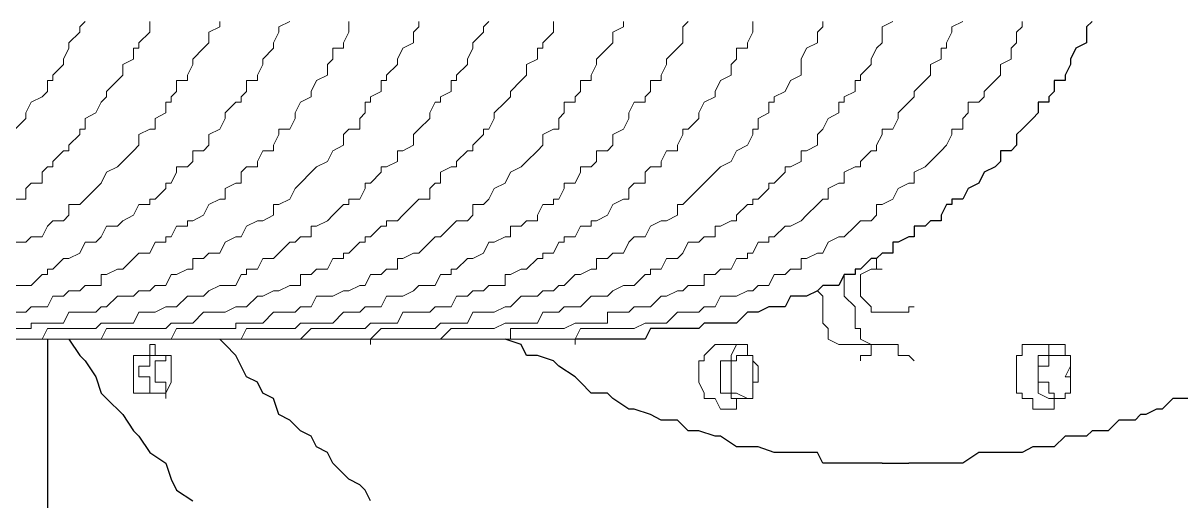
# Model space of a CAD drawing. Header units: millimetres. Extents: x 37084 to 180780, y -153145 to -16322.
# Drawn here: x 70643.2 to 71090.4, y -115447.2 to -115262.8 of the extents above; entities that cross this region are included whole.
import ezdxf

# ---------------------------------------------------------------- set-up
doc = ezdxf.new("R2010")
doc.units = ezdxf.units.MM
doc.header["$MEASUREMENT"] = 0
doc.linetypes.add('CONTINU', pattern=[0])
doc.layers.add('00', color=5, linetype='Continuous', lineweight=9)

# ---------------------------------------------------------------- blocks, each defined once
blk = doc.blocks.new('MBA')
at = {"color": 0, "linetype": 'ByBlock', "lineweight": 13}
for points in [[(1953028.45, 286626.35), (1953026.37, 286624.27), (1953026.37, 286622.19), (1953022.21, 286618.03), (1953022.21, 286615.95), (1953020.13, 286611.79), (1953020.13, 286609.71), (1953015.97, 286605.55), (1953015.97, 286603.47), (1953013.89, 286603.47), (1953013.89, 286599.31), (1953011.81, 286597.22), (1953007.65, 286595.14), (1953005.57, 286590.98), (1953005.57, 286588.9), (1953001.41, 286584.74)], [(1953053.41, 286626.35), (1953053.41, 286624.27), (1953053.41, 286622.19), (1953049.25, 286618.03), (1953049.25, 286615.95), (1953047.17, 286615.95), (1953047.17, 286611.79), (1953043.01, 286609.71), (1953043.01, 286605.55), (1953040.93, 286603.47), (1953036.77, 286599.31), (1953036.77, 286597.22), (1953034.69, 286595.14), (1953032.61, 286590.98), (1953028.45, 286588.9), (1953028.45, 286584.74), (1953026.37, 286584.74), (1953026.37, 286582.66), (1953022.21, 286578.5), (1953022.21, 286576.42), (1953020.13, 286576.42), (1953015.97, 286572.26), (1953015.97, 286570.18), (1953013.89, 286570.18), (1953011.81, 286568.1), (1953011.81, 286563.94), (1953007.65, 286563.94), (1953005.57, 286561.86), (1953005.57, 286557.7), (1953001.41, 286557.7)], [(1953080.45, 286626.35), (1953080.45, 286624.27), (1953076.29, 286622.19), (1953076.29, 286618.03), (1953074.21, 286615.95), (1953070.05, 286611.79), (1953070.05, 286609.71), (1953067.97, 286605.55), (1953067.97, 286603.47), (1953063.81, 286603.47), (1953063.81, 286599.31), (1953061.73, 286597.22), (1953061.73, 286595.14), (1953059.65, 286595.14), (1953059.65, 286590.98), (1953055.49, 286588.9), (1953055.49, 286584.74), (1953053.41, 286584.74), (1953049.25, 286582.66), (1953049.25, 286578.5), (1953047.17, 286576.42), (1953043.01, 286572.26), (1953040.93, 286570.18), (1953036.77, 286568.1), (1953034.69, 286563.94), (1953032.61, 286561.86), (1953028.45, 286557.7), (1953026.37, 286555.62), (1953022.21, 286555.62), (1953022.21, 286551.46), (1953020.13, 286549.38), (1953015.97, 286549.38), (1953013.89, 286547.3), (1953011.81, 286543.14), (1953007.65, 286543.14), (1953005.57, 286541.06), (1953001.41, 286541.06)], [(1953107.5, 286626.35), (1953103.34, 286624.27), (1953103.34, 286622.19), (1953101.25, 286618.03), (1953101.25, 286615.95), (1953097.09, 286611.79), (1953097.09, 286609.71), (1953095.01, 286605.55), (1953095.01, 286603.47), (1953090.85, 286603.47), (1953090.85, 286599.31), (1953088.77, 286597.22), (1953088.77, 286595.14), (1953086.69, 286595.14), (1953082.53, 286590.98), (1953082.53, 286588.9), (1953080.45, 286584.74), (1953076.29, 286582.66), (1953076.29, 286578.5), (1953074.21, 286576.42), (1953070.05, 286576.42), (1953070.05, 286572.26), (1953067.97, 286570.18), (1953063.81, 286570.18), (1953063.81, 286568.1), (1953061.73, 286563.94), (1953059.65, 286563.94), (1953059.65, 286561.86), (1953055.49, 286557.7), (1953053.41, 286557.7), (1953053.41, 286555.62), (1953049.25, 286555.62), (1953047.17, 286551.46), (1953043.01, 286549.38), (1953040.93, 286547.3), (1953036.77, 286547.3), (1953034.69, 286543.14), (1953032.61, 286541.06), (1953028.45, 286541.06), (1953026.37, 286536.9), (1953022.21, 286534.82), (1953020.13, 286534.82), (1953015.97, 286530.66), (1953013.89, 286530.66), (1953013.89, 286528.58), (1953011.81, 286528.58), (1953007.65, 286524.42), (1953005.57, 286524.42), (1953001.41, 286524.42)], [(1953130.38, 286626.35), (1953130.38, 286624.27), (1953130.38, 286622.19), (1953128.3, 286618.03), (1953128.3, 286615.95), (1953124.14, 286615.95), (1953124.14, 286611.79), (1953122.06, 286609.71), (1953122.06, 286605.55), (1953117.9, 286603.47), (1953115.82, 286599.31), (1953115.82, 286597.22), (1953111.66, 286595.14), (1953109.58, 286590.98), (1953109.58, 286588.9), (1953107.5, 286584.74), (1953103.34, 286584.74), (1953103.34, 286582.66), (1953101.25, 286578.5), (1953101.25, 286576.42), (1953097.09, 286576.42), (1953095.01, 286572.26), (1953095.01, 286570.18), (1953090.85, 286570.18), (1953088.77, 286568.1), (1953088.77, 286563.94), (1953086.69, 286563.94), (1953082.53, 286561.86), (1953082.53, 286557.7), (1953080.45, 286557.7), (1953076.29, 286555.62), (1953074.21, 286551.46), (1953070.05, 286549.38), (1953067.97, 286549.38), (1953067.97, 286547.3), (1953063.81, 286547.3), (1953061.73, 286543.14), (1953059.65, 286543.14), (1953059.65, 286541.06), (1953055.49, 286541.06), (1953053.41, 286536.9), (1953049.25, 286536.9), (1953047.17, 286534.82), (1953043.01, 286530.66), (1953040.93, 286530.66), (1953036.77, 286528.58), (1953034.69, 286528.58), (1953034.69, 286524.42), (1953032.61, 286524.42), (1953028.45, 286524.42), (1953026.37, 286522.34), (1953022.21, 286522.34), (1953020.13, 286520.26), (1953015.97, 286520.26), (1953013.89, 286516.1), (1953011.81, 286516.1), (1953007.65, 286516.1), (1953005.57, 286514.02), (1953001.41, 286514.02)], [(1953157.42, 286626.35), (1953157.42, 286624.27), (1953155.34, 286622.19), (1953155.34, 286618.03), (1953151.18, 286615.95), (1953149.1, 286611.79), (1953149.1, 286609.71), (1953144.94, 286605.55), (1953144.94, 286603.47), (1953142.86, 286603.47), (1953142.86, 286599.31), (1953138.7, 286597.22), (1953138.7, 286595.14), (1953136.62, 286595.14), (1953136.62, 286590.98), (1953134.54, 286588.9), (1953134.54, 286584.74), (1953130.38, 286584.74), (1953128.3, 286582.66), (1953128.3, 286578.5), (1953124.14, 286576.42), (1953122.06, 286572.26), (1953117.9, 286570.18), (1953115.82, 286568.1), (1953111.66, 286563.94), (1953109.58, 286561.86), (1953107.5, 286557.7), (1953103.34, 286555.62), (1953101.25, 286555.62), (1953101.25, 286551.46), (1953097.09, 286549.38), (1953095.01, 286549.38), (1953090.85, 286547.3), (1953088.77, 286543.14), (1953086.69, 286543.14), (1953082.53, 286541.06), (1953080.45, 286536.9), (1953076.29, 286536.9), (1953074.21, 286534.82), (1953070.05, 286534.82), (1953070.05, 286530.66), (1953067.97, 286530.66), (1953063.81, 286528.58), (1953061.73, 286528.58), (1953059.65, 286524.42), (1953055.49, 286524.42), (1953053.41, 286522.34), (1953049.25, 286522.34), (1953047.17, 286520.26), (1953043.01, 286520.26), (1953040.93, 286520.26), (1953036.77, 286516.1), (1953034.69, 286516.1), (1953032.61, 286514.02), (1953028.45, 286514.02), (1953026.37, 286514.02), (1953022.21, 286514.02), (1953020.13, 286509.86), (1953015.97, 286509.86), (1953013.89, 286509.86), (1953011.81, 286509.86), (1953007.65, 286509.86), (1953007.65, 286507.78), (1953005.57, 286507.78), (1953001.41, 286507.78)], [(1953184.46, 286626.35), (1953182.38, 286624.27), (1953182.38, 286622.19), (1953178.22, 286618.03), (1953178.22, 286615.95), (1953176.14, 286611.79), (1953176.14, 286609.71), (1953171.98, 286605.55), (1953171.98, 286603.47), (1953169.9, 286603.47), (1953169.9, 286599.31), (1953165.74, 286597.22), (1953165.74, 286595.14), (1953163.66, 286595.14), (1953161.58, 286590.98), (1953161.58, 286588.9), (1953157.42, 286584.74), (1953155.34, 286582.66), (1953155.34, 286578.5), (1953151.18, 286576.42), (1953149.1, 286576.42), (1953149.1, 286572.26), (1953144.94, 286570.18), (1953142.86, 286570.18), (1953142.86, 286568.1), (1953138.7, 286563.94), (1953136.62, 286563.94), (1953136.62, 286561.86), (1953134.54, 286557.7), (1953130.38, 286557.7), (1953130.38, 286555.62), (1953128.3, 286555.62), (1953124.14, 286551.46), (1953122.06, 286549.38), (1953117.9, 286547.3), (1953115.82, 286547.3), (1953115.82, 286543.14), (1953111.66, 286543.14), (1953109.58, 286541.06), (1953107.5, 286541.06), (1953103.34, 286536.9), (1953101.25, 286534.82), (1953097.09, 286534.82), (1953095.01, 286530.66), (1953090.85, 286530.66), (1953090.85, 286528.58), (1953088.77, 286528.58), (1953086.69, 286524.42), (1953082.53, 286524.42), (1953080.45, 286524.42), (1953076.29, 286522.34), (1953074.21, 286520.26), (1953070.05, 286520.26), (1953067.97, 286520.26), (1953063.81, 286516.1), (1953061.73, 286516.1), (1953059.65, 286516.1), (1953055.49, 286514.02), (1953053.41, 286514.02), (1953049.25, 286514.02), (1953047.17, 286509.86), (1953043.01, 286509.86), (1953040.93, 286509.86), (1953036.77, 286509.86), (1953034.69, 286509.86), (1953032.61, 286507.78), (1953028.45, 286507.78), (1953026.37, 286507.78), (1953022.21, 286507.78), (1953020.13, 286507.78), (1953015.97, 286507.78), (1953013.89, 286507.78), (1953011.81, 286503.62), (1953007.65, 286503.62), (1953005.57, 286503.62), (1953001.41, 286503.62)], [(1953209.42, 286626.35), (1953209.42, 286624.27), (1953209.42, 286622.19), (1953205.26, 286618.03), (1953205.26, 286615.95), (1953203.18, 286615.95), (1953203.18, 286611.79), (1953199.02, 286609.71), (1953199.02, 286605.55), (1953196.94, 286603.47), (1953192.78, 286599.31), (1953192.78, 286597.22), (1953190.7, 286595.14), (1953186.54, 286590.98), (1953186.54, 286588.9), (1953184.46, 286584.74), (1953182.38, 286584.74), (1953182.38, 286582.66), (1953178.22, 286578.5), (1953178.22, 286576.42), (1953176.14, 286576.42), (1953171.98, 286572.26), (1953171.98, 286570.18), (1953169.9, 286570.18), (1953165.74, 286568.1), (1953165.74, 286563.94), (1953163.66, 286563.94), (1953161.58, 286561.86), (1953161.58, 286557.7), (1953157.42, 286557.7), (1953155.34, 286555.62), (1953151.18, 286551.46), (1953149.1, 286549.38), (1953144.94, 286549.38), (1953144.94, 286547.3), (1953142.86, 286547.3), (1953138.7, 286543.14), (1953136.62, 286543.14), (1953136.62, 286541.06), (1953134.54, 286541.06), (1953130.38, 286536.9), (1953128.3, 286536.9), (1953128.3, 286534.82), (1953124.14, 286534.82), (1953122.06, 286530.66), (1953117.9, 286530.66), (1953115.82, 286528.58), (1953111.66, 286528.58), (1953111.66, 286524.42), (1953109.58, 286524.42), (1953107.5, 286524.42), (1953103.34, 286522.34), (1953101.25, 286522.34), (1953097.09, 286520.26), (1953095.01, 286520.26), (1953090.85, 286516.1), (1953088.77, 286516.1), (1953086.69, 286516.1), (1953082.53, 286514.02), (1953080.45, 286514.02), (1953076.29, 286514.02), (1953074.21, 286514.02), (1953070.05, 286509.86), (1953067.97, 286509.86), (1953063.81, 286509.86), (1953061.73, 286509.86), (1953059.65, 286507.78), (1953055.49, 286507.78), (1953053.41, 286507.78), (1953049.25, 286507.78), (1953047.17, 286507.78), (1953043.01, 286507.78), (1953040.93, 286507.78), (1953036.77, 286507.78), (1953034.69, 286503.62), (1953032.61, 286503.62), (1953028.45, 286503.62), (1953026.37, 286503.62), (1953022.21, 286503.62), (1953020.13, 286503.62), (1953015.97, 286503.62), (1953013.89, 286503.62), (1953011.81, 286503.62)], [(1953236.47, 286626.35), (1953236.47, 286624.27), (1953232.3, 286622.19), (1953232.3, 286618.03), (1953230.22, 286615.95), (1953226.06, 286611.79), (1953226.06, 286609.71), (1953223.98, 286605.55), (1953223.98, 286603.47), (1953219.82, 286603.47), (1953219.82, 286599.31), (1953217.74, 286597.22), (1953217.74, 286595.14), (1953213.58, 286595.14), (1953213.58, 286590.98), (1953211.5, 286588.9), (1953211.5, 286584.74), (1953209.42, 286584.74), (1953205.26, 286582.66), (1953205.26, 286578.5), (1953203.18, 286576.42), (1953199.02, 286572.26), (1953196.94, 286570.18), (1953192.78, 286568.1), (1953190.7, 286563.94), (1953186.54, 286561.86), (1953184.46, 286557.7), (1953182.38, 286555.62), (1953178.22, 286555.62), (1953178.22, 286551.46), (1953176.14, 286549.38), (1953171.98, 286549.38), (1953169.9, 286547.3), (1953165.74, 286543.14), (1953163.66, 286543.14), (1953161.58, 286541.06), (1953157.42, 286536.9), (1953155.34, 286536.9), (1953151.18, 286534.82), (1953149.1, 286534.82), (1953149.1, 286530.66), (1953144.94, 286530.66), (1953142.86, 286528.58), (1953138.7, 286528.58), (1953136.62, 286524.42), (1953134.54, 286524.42), (1953130.38, 286522.34), (1953128.3, 286522.34), (1953124.14, 286520.26), (1953122.06, 286520.26), (1953117.9, 286520.26), (1953115.82, 286516.1), (1953111.66, 286516.1), (1953109.58, 286514.02), (1953107.5, 286514.02), (1953103.34, 286514.02), (1953101.25, 286514.02), (1953097.09, 286509.86), (1953095.01, 286509.86), (1953090.85, 286509.86), (1953088.77, 286509.86), (1953086.69, 286509.86), (1953086.69, 286507.78), (1953082.53, 286507.78), (1953080.45, 286507.78), (1953076.29, 286507.78), (1953074.21, 286507.78), (1953070.05, 286507.78), (1953067.97, 286507.78), (1953063.81, 286507.78), (1953061.73, 286503.62), (1953059.65, 286503.62), (1953055.49, 286503.62), (1953053.41, 286503.62), (1953049.25, 286503.62), (1953047.17, 286503.62), (1953043.01, 286503.62), (1953040.93, 286503.62), (1953036.77, 286503.62)], [(1953261.43, 286626.35), (1953259.35, 286624.27), (1953259.35, 286622.19), (1953259.35, 286618.03), (1953257.27, 286615.95), (1953253.11, 286611.79), (1953253.11, 286609.71), (1953251.03, 286605.55), (1953251.03, 286603.47), (1953246.87, 286603.47), (1953246.87, 286599.31), (1953244.79, 286597.22), (1953244.79, 286595.14), (1953240.63, 286595.14), (1953238.55, 286590.98), (1953238.55, 286588.9), (1953236.47, 286584.74), (1953232.3, 286582.66), (1953232.3, 286578.5), (1953230.22, 286576.42), (1953226.06, 286576.42), (1953226.06, 286572.26), (1953223.98, 286570.18), (1953219.82, 286570.18), (1953219.82, 286568.1), (1953217.74, 286563.94), (1953213.58, 286563.94), (1953213.58, 286561.86), (1953211.5, 286557.7), (1953209.42, 286557.7), (1953209.42, 286555.62), (1953205.26, 286555.62), (1953203.18, 286551.46), (1953203.18, 286549.38), (1953199.02, 286549.38), (1953196.94, 286547.3), (1953192.78, 286547.3), (1953192.78, 286543.14), (1953190.7, 286543.14), (1953186.54, 286541.06), (1953184.46, 286541.06), (1953182.38, 286536.9), (1953178.22, 286534.82), (1953176.14, 286534.82), (1953171.98, 286530.66), (1953169.9, 286530.66), (1953169.9, 286528.58), (1953165.74, 286528.58), (1953163.66, 286524.42), (1953161.58, 286524.42), (1953157.42, 286524.42), (1953155.34, 286522.34), (1953151.18, 286520.26), (1953149.1, 286520.26), (1953144.94, 286520.26), (1953142.86, 286516.1), (1953138.7, 286516.1), (1953136.62, 286516.1), (1953134.54, 286514.02), (1953130.38, 286514.02), (1953128.3, 286514.02), (1953124.14, 286509.86), (1953122.06, 286509.86), (1953117.9, 286509.86), (1953115.82, 286509.86), (1953111.66, 286509.86), (1953109.58, 286507.78), (1953107.5, 286507.78), (1953103.34, 286507.78), (1953101.25, 286507.78), (1953097.09, 286507.78), (1953095.01, 286507.78), (1953090.85, 286507.78), (1953088.77, 286503.62), (1953086.69, 286503.62), (1953082.53, 286503.62), (1953080.45, 286503.62), (1953076.29, 286503.62), (1953074.21, 286503.62), (1953070.05, 286503.62), (1953067.97, 286503.62), (1953063.81, 286503.62), (1953061.73, 286503.62)], [(1953286.39, 286626.35), (1953286.39, 286624.27), (1953286.39, 286622.19), (1953284.31, 286618.03), (1953284.31, 286615.95), (1953280.15, 286615.95), (1953280.15, 286611.79), (1953278.07, 286609.71), (1953278.07, 286605.55), (1953273.91, 286603.47), (1953271.83, 286599.31), (1953271.83, 286597.22), (1953267.67, 286595.14), (1953265.59, 286590.98), (1953265.59, 286588.9), (1953261.43, 286584.74), (1953259.35, 286584.74), (1953259.35, 286582.66), (1953257.27, 286578.5), (1953257.27, 286576.42), (1953253.11, 286576.42), (1953251.03, 286572.26), (1953251.03, 286570.18), (1953246.87, 286570.18), (1953244.79, 286568.1), (1953244.79, 286563.94), (1953240.63, 286563.94), (1953238.55, 286561.86), (1953238.55, 286557.7), (1953236.47, 286557.7), (1953232.3, 286555.62), (1953230.22, 286551.46), (1953226.06, 286549.38), (1953223.98, 286549.38), (1953223.98, 286547.3), (1953219.82, 286547.3), (1953217.74, 286543.14), (1953213.58, 286543.14), (1953213.58, 286541.06), (1953211.5, 286541.06), (1953209.42, 286536.9), (1953205.26, 286536.9), (1953205.26, 286534.82), (1953203.18, 286534.82), (1953199.02, 286530.66), (1953196.94, 286530.66), (1953192.78, 286528.58), (1953190.7, 286528.58), (1953190.7, 286524.42), (1953186.54, 286524.42), (1953184.46, 286524.42), (1953182.38, 286522.34), (1953178.22, 286522.34), (1953176.14, 286520.26), (1953171.98, 286520.26), (1953169.9, 286516.1), (1953165.74, 286516.1), (1953163.66, 286516.1), (1953161.58, 286514.02), (1953157.42, 286514.02), (1953155.34, 286514.02), (1953151.18, 286514.02), (1953149.1, 286509.86), (1953144.94, 286509.86), (1953142.86, 286509.86), (1953138.7, 286509.86), (1953136.62, 286507.78), (1953134.54, 286507.78), (1953130.38, 286507.78), (1953128.3, 286507.78), (1953124.14, 286507.78), (1953122.06, 286507.78), (1953117.9, 286507.78), (1953115.82, 286507.78), (1953111.66, 286503.62), (1953109.58, 286503.62), (1953107.5, 286503.62), (1953103.34, 286503.62), (1953101.25, 286503.62), (1953097.09, 286503.62), (1953095.01, 286503.62), (1953090.85, 286503.62), (1953088.77, 286503.62)], [(1953313.43, 286626.35), (1953313.43, 286624.27), (1953311.35, 286622.19), (1953311.35, 286618.03), (1953307.19, 286615.95), (1953305.11, 286611.79), (1953305.11, 286609.71), (1953305.11, 286605.55), (1953300.95, 286603.47), (1953298.87, 286599.31), (1953294.71, 286597.22), (1953294.71, 286595.14), (1953292.63, 286595.14), (1953292.63, 286590.98), (1953288.47, 286588.9), (1953288.47, 286584.74), (1953286.39, 286584.74), (1953286.39, 286582.66), (1953284.31, 286578.5), (1953280.15, 286576.42), (1953278.07, 286572.26), (1953273.91, 286570.18), (1953271.83, 286568.1), (1953267.67, 286563.94), (1953265.59, 286561.86), (1953261.43, 286557.7), (1953259.35, 286555.62), (1953257.27, 286555.62), (1953257.27, 286551.46), (1953253.11, 286549.38), (1953251.03, 286549.38), (1953246.87, 286547.3), (1953244.79, 286543.14), (1953240.63, 286543.14), (1953238.55, 286541.06), (1953236.47, 286536.9), (1953232.3, 286536.9), (1953230.22, 286534.82), (1953226.06, 286534.82), (1953226.06, 286530.66), (1953223.98, 286530.66), (1953219.82, 286528.58), (1953217.74, 286528.58), (1953213.58, 286524.42), (1953211.5, 286524.42), (1953209.42, 286522.34), (1953205.26, 286522.34), (1953203.18, 286520.26), (1953199.02, 286520.26), (1953196.94, 286520.26), (1953192.78, 286516.1), (1953190.7, 286516.1), (1953186.54, 286514.02), (1953184.46, 286514.02), (1953182.38, 286514.02), (1953178.22, 286514.02), (1953176.14, 286509.86), (1953171.98, 286509.86), (1953169.9, 286509.86), (1953165.74, 286509.86), (1953163.66, 286507.78), (1953161.58, 286507.78), (1953157.42, 286507.78), (1953155.34, 286507.78), (1953151.18, 286507.78), (1953149.1, 286507.78), (1953144.94, 286507.78), (1953142.86, 286507.78), (1953138.7, 286503.62), (1953136.62, 286503.62), (1953134.54, 286503.62), (1953130.38, 286503.62), (1953128.3, 286503.62), (1953124.14, 286503.62), (1953122.06, 286503.62), (1953117.9, 286503.62), (1953115.82, 286503.62)], [(1953340.47, 286626.35), (1953336.31, 286624.27), (1953336.31, 286622.19), (1953336.31, 286618.03), (1953334.23, 286615.95), (1953332.15, 286611.79), (1953332.15, 286609.71), (1953327.99, 286605.55), (1953327.99, 286603.47), (1953325.91, 286603.47), (1953325.91, 286599.31), (1953321.75, 286597.22), (1953321.75, 286595.14), (1953319.67, 286595.14), (1953319.67, 286590.98), (1953315.51, 286588.9), (1953313.43, 286584.74), (1953311.35, 286582.66), (1953311.35, 286578.5), (1953307.19, 286576.42), (1953305.11, 286576.42), (1953305.11, 286572.26), (1953300.95, 286570.18), (1953298.87, 286570.18), (1953298.87, 286568.1), (1953294.71, 286563.94), (1953292.63, 286563.94), (1953292.63, 286561.86), (1953288.47, 286557.7), (1953286.39, 286557.7), (1953286.39, 286555.62), (1953284.31, 286555.62), (1953280.15, 286551.46), (1953280.15, 286549.38), (1953278.07, 286549.38), (1953273.91, 286547.3), (1953271.83, 286547.3), (1953271.83, 286543.14), (1953267.67, 286543.14), (1953265.59, 286541.06), (1953261.43, 286541.06), (1953259.35, 286536.9), (1953257.27, 286534.82), (1953253.11, 286534.82), (1953251.03, 286530.66), (1953246.87, 286530.66), (1953246.87, 286528.58), (1953244.79, 286528.58), (1953240.63, 286524.42), (1953238.55, 286524.42), (1953236.47, 286524.42), (1953232.3, 286522.34), (1953230.22, 286520.26), (1953226.06, 286520.26), (1953223.98, 286520.26), (1953219.82, 286516.1), (1953217.74, 286516.1), (1953213.58, 286516.1), (1953211.5, 286514.02), (1953209.42, 286514.02), (1953205.26, 286514.02), (1953203.18, 286509.86), (1953199.02, 286509.86), (1953196.94, 286509.86), (1953192.78, 286509.86), (1953190.7, 286509.86), (1953186.54, 286507.78), (1953184.46, 286507.78), (1953182.38, 286507.78), (1953178.22, 286507.78), (1953176.14, 286507.78), (1953171.98, 286507.78), (1953169.9, 286507.78), (1953165.74, 286503.62), (1953163.66, 286503.62), (1953161.58, 286503.62), (1953157.42, 286503.62), (1953155.34, 286503.62), (1953151.18, 286503.62), (1953149.1, 286503.62), (1953144.94, 286503.62), (1953142.86, 286503.62), (1953138.7, 286503.62)], [(1953367.52, 286626.35), (1953363.35, 286624.27), (1953363.35, 286622.19), (1953361.27, 286618.03), (1953361.27, 286615.95), (1953359.19, 286615.95), (1953359.19, 286611.79), (1953355.03, 286609.71), (1953355.03, 286605.55), (1953352.95, 286603.47), (1953348.79, 286599.31), (1953348.79, 286597.22), (1953346.71, 286595.14), (1953342.55, 286590.98), (1953342.55, 286588.9), (1953340.47, 286584.74), (1953336.31, 286584.74), (1953336.31, 286582.66), (1953334.23, 286578.5), (1953334.23, 286576.42), (1953332.15, 286576.42), (1953327.99, 286572.26), (1953327.99, 286570.18), (1953325.91, 286570.18), (1953321.75, 286568.1), (1953321.75, 286563.94), (1953319.67, 286563.94), (1953315.51, 286561.86), (1953315.51, 286557.7), (1953313.43, 286557.7), (1953311.35, 286555.62), (1953307.19, 286551.46), (1953305.11, 286549.38), (1953300.95, 286547.3), (1953298.87, 286547.3), (1953294.71, 286543.14), (1953292.63, 286543.14), (1953292.63, 286541.06), (1953288.47, 286541.06), (1953286.39, 286536.9), (1953284.31, 286536.9), (1953284.31, 286534.82), (1953280.15, 286534.82), (1953278.07, 286530.66), (1953273.91, 286530.66), (1953271.83, 286528.58), (1953267.67, 286528.58), (1953267.67, 286524.42), (1953265.59, 286524.42), (1953261.43, 286524.42), (1953259.35, 286522.34), (1953257.27, 286522.34), (1953253.11, 286520.26), (1953251.03, 286520.26), (1953246.87, 286516.1), (1953244.79, 286516.1), (1953240.63, 286516.1), (1953238.55, 286514.02), (1953236.47, 286514.02), (1953232.3, 286514.02), (1953230.22, 286514.02), (1953230.22, 286509.86), (1953226.06, 286509.86), (1953223.98, 286509.86), (1953219.82, 286509.86), (1953217.74, 286509.86), (1953213.58, 286507.78), (1953211.5, 286507.78), (1953209.42, 286507.78), (1953205.26, 286507.78), (1953203.18, 286507.78), (1953199.02, 286507.78), (1953196.94, 286507.78), (1953192.78, 286507.78), (1953192.78, 286503.62), (1953190.7, 286503.62), (1953186.54, 286503.62), (1953184.46, 286503.62), (1953182.38, 286503.62), (1953178.22, 286503.62), (1953176.14, 286503.62), (1953171.98, 286503.62), (1953169.9, 286503.62), (1953165.74, 286503.62)], [(1953390.4, 286626.35), (1953390.4, 286624.27), (1953388.32, 286622.19), (1953388.32, 286618.03), (1953386.24, 286615.95), (1953386.24, 286611.79), (1953382.08, 286609.71), (1953382.08, 286605.55), (1953380, 286603.47), (1953375.84, 286599.31), (1953375.84, 286597.22), (1953373.76, 286595.14), (1953369.6, 286595.14), (1953369.6, 286590.98), (1953367.52, 286588.9), (1953367.52, 286584.74), (1953363.35, 286584.74), (1953363.35, 286582.66), (1953361.27, 286578.5), (1953359.19, 286576.42), (1953355.03, 286572.26), (1953352.95, 286570.18), (1953348.79, 286568.1), (1953348.79, 286563.94), (1953346.71, 286563.94), (1953342.55, 286561.86), (1953340.47, 286557.7), (1953336.31, 286555.62), (1953334.23, 286555.62), (1953334.23, 286551.46), (1953332.15, 286549.38), (1953327.99, 286549.38), (1953325.91, 286547.3), (1953321.75, 286543.14), (1953319.67, 286543.14), (1953315.51, 286541.06), (1953313.43, 286536.9), (1953311.35, 286536.9), (1953307.19, 286534.82), (1953305.11, 286534.82), (1953305.11, 286530.66), (1953300.95, 286530.66), (1953298.87, 286528.58), (1953294.71, 286528.58), (1953292.63, 286524.42), (1953288.47, 286524.42), (1953286.39, 286522.34), (1953284.31, 286522.34), (1953280.15, 286520.26), (1953278.07, 286520.26), (1953273.91, 286520.26), (1953271.83, 286516.1), (1953267.67, 286516.1), (1953265.59, 286514.02), (1953261.43, 286514.02), (1953259.35, 286514.02), (1953257.27, 286514.02), (1953253.11, 286509.86), (1953251.03, 286509.86), (1953246.87, 286509.86), (1953244.79, 286509.86), (1953240.63, 286507.78), (1953238.55, 286507.78), (1953236.47, 286507.78), (1953232.3, 286507.78), (1953230.22, 286507.78), (1953226.06, 286507.78), (1953223.98, 286507.78), (1953219.82, 286507.78), (1953217.74, 286503.62), (1953213.58, 286503.62), (1953211.5, 286503.62), (1953209.42, 286503.62), (1953205.26, 286503.62), (1953203.18, 286503.62), (1953199.02, 286503.62), (1953196.94, 286503.62), (1953192.78, 286503.62)], [(1953332.15, 286530.66), (1953334.23, 286530.66), (1953334.23, 286534.82)], [(1953334.23, 286534.82), (1953334.23, 286530.66)], [(1953332.15, 286530.66), (1953327.99, 286528.58)], [(1953334.23, 286530.66), (1953336.31, 286530.66)], [(1953321.75, 286528.58), (1953321.75, 286524.42)], [(1953321.75, 286528.58), (1953321.75, 286524.42), (1953321.75, 286522.34), (1953321.75, 286520.26), (1953325.91, 286516.1), (1953325.91, 286514.02), (1953325.91, 286509.86), (1953325.91, 286507.78), (1953327.99, 286507.78), (1953327.99, 286503.62), (1953332.15, 286501.54), (1953334.23, 286501.54)], [(1953334.23, 286514.02), (1953332.15, 286514.02), (1953332.15, 286516.1), (1953327.99, 286520.26), (1953327.99, 286522.34), (1953327.99, 286524.42), (1953327.99, 286528.58)], [(1953311.35, 286522.34), (1953313.43, 286520.26), (1953313.43, 286516.1), (1953313.43, 286514.02), (1953313.43, 286509.86), (1953315.51, 286507.78), (1953315.51, 286503.62), (1953319.67, 286501.54), (1953321.75, 286501.54)], [(1953342.55, 286514.02), (1953346.71, 286514.02), (1953346.71, 286516.1), (1953348.79, 286516.1)], [(1953342.55, 286514.02), (1953334.23, 286514.02)], [(1953011.81, 286503.62), (1953007.65, 286503.62)], [(1953036.77, 286503.62), (1953034.69, 286503.62)], [(1953061.73, 286503.62), (1953059.65, 286503.62)], [(1953088.77, 286503.62), (1953086.69, 286503.62)], [(1953115.82, 286503.62), (1953111.66, 286503.62)], [(1953138.7, 286503.62), (1953138.7, 286501.54)], [(1953165.74, 286503.62), (1953163.66, 286503.62)], [(1953192.78, 286503.62), (1953190.7, 286503.62)], [(1953217.74, 286503.62), (1953217.74, 286501.54)], [(1953047.17, 286482.82), (1953047.17, 286486.98), (1953047.17, 286489.06), (1953047.17, 286493.22), (1953047.17, 286495.3), (1953047.17, 286497.38), (1953049.25, 286497.38), (1953053.41, 286497.38), (1953053.41, 286501.54)], [(1953053.41, 286501.54), (1953055.49, 286501.54), (1953055.49, 286497.38), (1953059.65, 286497.38)], [(1953265.59, 286489.06), (1953265.59, 286493.22), (1953265.59, 286495.3), (1953267.67, 286495.3), (1953267.67, 286497.38), (1953271.83, 286501.54), (1953273.91, 286501.54), (1953278.07, 286501.54)], [(1953273.91, 286489.06), (1953273.91, 286493.22), (1953273.91, 286495.3), (1953278.07, 286495.3), (1953278.07, 286497.38), (1953280.15, 286501.54)], [(1953278.07, 286501.54), (1953280.15, 286501.54), (1953284.31, 286501.54), (1953284.31, 286497.38), (1953286.39, 286497.38), (1953286.39, 286495.3), (1953288.47, 286493.22), (1953288.47, 286489.06)], [(1953321.75, 286501.54), (1953342.55, 286501.54)], [(1953332.15, 286501.54), (1953332.15, 286497.38), (1953327.99, 286497.38), (1953327.99, 286495.3)], [(1953332.15, 286501.54), (1953332.15, 286497.38)], [(1953342.55, 286501.54), (1953342.55, 286497.38), (1953346.71, 286497.38), (1953348.79, 286495.3)], [(1953388.32, 286482.82), (1953388.32, 286486.98), (1953388.32, 286489.06), (1953388.32, 286493.22), (1953388.32, 286495.3), (1953388.32, 286497.38), (1953390.4, 286497.38), (1953390.4, 286501.54), (1953394.56, 286501.54), (1953396.64, 286501.54), (1953400.8, 286501.54)], [(1953396.64, 286482.82), (1953396.64, 286486.98), (1953396.64, 286489.06), (1953396.64, 286493.22), (1953396.64, 286495.3), (1953396.64, 286497.38), (1953400.8, 286497.38), (1953400.8, 286501.54), (1953402.88, 286501.54)], [(1953400.8, 286501.54), (1953402.88, 286501.54), (1953407.04, 286501.54), (1953407.04, 286497.38), (1953409.12, 286497.38), (1953409.12, 286495.3)], [(1953053.41, 286482.82), (1953053.41, 286486.98), (1953053.41, 286489.06), (1953049.25, 286489.06), (1953049.25, 286493.22), (1953053.41, 286493.22), (1953053.41, 286495.3), (1953053.41, 286497.38), (1953055.49, 286497.38)], [(1953059.65, 286497.38), (1953061.73, 286497.38), (1953061.73, 286495.3), (1953061.73, 286493.22), (1953061.73, 286489.06), (1953061.73, 286486.98), (1953059.65, 286482.82), (1953055.49, 286482.82), (1953053.41, 286482.82)], [(1953059.65, 286482.82), (1953059.65, 286486.98), (1953055.49, 286486.98), (1953055.49, 286489.06), (1953055.49, 286493.22), (1953055.49, 286495.3), (1953059.65, 286495.3), (1953059.65, 286497.38)], [(1953284.31, 286497.38), (1953280.15, 286497.38), (1953280.15, 286495.3), (1953278.07, 286495.3), (1953278.07, 286493.22), (1953278.07, 286489.06), (1953278.07, 286486.98), (1953278.07, 286482.82), (1953280.15, 286482.82), (1953284.31, 286480.74)], [(1953286.39, 286495.3), (1953286.39, 286493.22), (1953286.39, 286489.06), (1953286.39, 286486.98)], [(1953407.04, 286497.38), (1953402.88, 286497.38), (1953400.8, 286497.38), (1953400.8, 286495.3), (1953400.8, 286493.22), (1953396.64, 286493.22), (1953396.64, 286489.06)], [(1953409.12, 286495.3), (1953409.12, 286493.22), (1953409.12, 286489.06), (1953409.12, 286486.98), (1953409.12, 286482.82), (1953407.04, 286482.82), (1953407.04, 286480.74), (1953402.88, 286480.74), (1953402.88, 286476.58), (1953400.8, 286476.58)], [(1953407.04, 286489.06), (1953409.12, 286493.22), (1953409.12, 286495.3)], [(1953278.07, 286476.58), (1953273.91, 286476.58), (1953271.83, 286480.74), (1953267.67, 286480.74), (1953267.67, 286482.82), (1953265.59, 286486.98), (1953265.59, 286489.06)], [(1953280.15, 286480.74), (1953278.07, 286480.74), (1953278.07, 286482.82), (1953273.91, 286482.82), (1953273.91, 286486.98), (1953273.91, 286489.06)], [(1953288.47, 286489.06), (1953288.47, 286486.98), (1953286.39, 286486.98), (1953286.39, 286482.82), (1953286.39, 286480.74), (1953284.31, 286480.74), (1953280.15, 286480.74), (1953280.15, 286476.58), (1953278.07, 286476.58)], [(1953396.64, 286489.06), (1953396.64, 286486.98), (1953400.8, 286486.98), (1953400.8, 286482.82), (1953402.88, 286482.82), (1953402.88, 286480.74), (1953407.04, 286480.74)], [(1953407.04, 286489.06), (1953409.12, 286489.06), (1953409.12, 286486.98)], [(1953053.41, 286482.82), (1953049.25, 286482.82), (1953047.17, 286482.82)], [(1953055.49, 286482.82), (1953053.41, 286482.82)], [(1953059.65, 286482.82), (1953059.65, 286480.74)], [(1953400.8, 286476.58), (1953396.64, 286476.58), (1953394.56, 286476.58), (1953394.56, 286480.74), (1953390.4, 286480.74), (1953390.4, 286482.82), (1953388.32, 286482.82)], [(1953402.88, 286480.74), (1953400.8, 286480.74), (1953396.64, 286482.82)]]:
    blk.add_lwpolyline(points, dxfattribs=at)
at = {"color": 0, "linetype": 'ByBlock', "lineweight": 25}
for points in [[(1953417.44, 286626.35), (1953415.36, 286624.27), (1953415.36, 286622.19), (1953415.36, 286618.03), (1953411.2, 286615.95), (1953409.12, 286611.79), (1953409.12, 286609.71), (1953407.04, 286605.55), (1953407.04, 286603.47), (1953402.88, 286603.47), (1953402.88, 286599.31), (1953400.8, 286597.22), (1953400.8, 286595.14), (1953396.64, 286595.14), (1953396.64, 286590.98), (1953394.56, 286588.9), (1953390.4, 286584.74), (1953388.32, 286582.66), (1953388.32, 286578.5), (1953386.24, 286576.42), (1953382.08, 286576.42), (1953382.08, 286572.26), (1953380, 286570.18), (1953375.84, 286568.1), (1953373.76, 286563.94), (1953369.6, 286561.86), (1953367.52, 286557.7), (1953363.35, 286557.7), (1953363.35, 286555.62), (1953361.27, 286555.62), (1953359.19, 286551.46), (1953359.19, 286549.38), (1953355.03, 286549.38), (1953352.95, 286547.3), (1953348.79, 286547.3), (1953348.79, 286543.14), (1953346.71, 286543.14), (1953342.55, 286541.06), (1953340.47, 286541.06), (1953340.47, 286536.9), (1953336.31, 286536.9), (1953334.23, 286534.82), (1953332.15, 286534.82), (1953327.99, 286530.66), (1953325.91, 286530.66), (1953325.91, 286528.58), (1953321.75, 286528.58), (1953319.67, 286524.42), (1953315.51, 286524.42), (1953313.43, 286524.42), (1953311.35, 286522.34), (1953307.19, 286520.26), (1953305.11, 286520.26), (1953300.95, 286520.26), (1953298.87, 286516.1), (1953294.71, 286516.1), (1953292.63, 286516.1), (1953288.47, 286514.02), (1953286.39, 286514.02), (1953284.31, 286514.02), (1953280.15, 286509.86), (1953278.07, 286509.86), (1953273.91, 286509.86), (1953271.83, 286509.86), (1953267.67, 286509.86), (1953265.59, 286507.78), (1953261.43, 286507.78), (1953259.35, 286507.78), (1953257.27, 286507.78), (1953253.11, 286507.78), (1953251.03, 286507.78), (1953246.87, 286507.78), (1953244.79, 286503.62), (1953240.63, 286503.62), (1953238.55, 286503.62), (1953236.47, 286503.62), (1953232.3, 286503.62), (1953230.22, 286503.62), (1953226.06, 286503.62), (1953223.98, 286503.62), (1953219.82, 286503.62), (1953217.74, 286503.62)], [(1953454.88, 286480.74), (1953450.72, 286480.74), (1953448.64, 286480.74), (1953444.48, 286476.58), (1953442.4, 286476.58), (1953438.24, 286474.5), (1953436.16, 286474.5), (1953434.08, 286472.42), (1953429.92, 286472.42), (1953427.84, 286472.42), (1953423.68, 286468.26), (1953421.6, 286468.26), (1953417.44, 286468.26), (1953415.36, 286466.17), (1953411.2, 286466.17), (1953409.12, 286466.17), (1953407.04, 286466.17), (1953402.88, 286462.01), (1953400.8, 286462.01), (1953396.64, 286462.01), (1953394.56, 286462.01), (1953390.4, 286459.93), (1953388.32, 286459.93), (1953386.24, 286459.93), (1953382.08, 286459.93), (1953380, 286459.93), (1953375.84, 286459.93), (1953373.76, 286459.93), (1953367.52, 286455.77), (1953363.35, 286455.77), (1953361.27, 286455.77), (1953359.19, 286455.77), (1953355.03, 286455.77), (1953352.95, 286455.77), (1953348.79, 286455.77), (1953346.71, 286455.77)], [(1953013.89, 286503.62), (1953013.89, 285515.54)], [(1953022.21, 286503.62), (1953026.37, 286497.38), (1953028.45, 286495.3), (1953032.61, 286489.06), (1953034.69, 286482.82), (1953036.77, 286480.74), (1953043.01, 286474.5), (1953047.17, 286468.26), (1953049.25, 286466.17), (1953053.41, 286459.93), (1953059.65, 286455.77), (1953061.73, 286449.53), (1953063.81, 286445.37), (1953070.05, 286441.21)], [(1953138.7, 286441.21), (1953136.62, 286445.37), (1953134.54, 286447.45), (1953130.38, 286449.53), (1953124.14, 286455.77), (1953122.06, 286459.93), (1953117.9, 286462.01), (1953115.82, 286466.17), (1953111.66, 286468.26), (1953107.5, 286472.42), (1953103.34, 286474.5), (1953101.25, 286480.74), (1953097.09, 286482.82), (1953095.01, 286486.98), (1953090.85, 286489.06), (1953088.77, 286493.22), (1953086.69, 286497.38), (1953082.53, 286501.54), (1953080.45, 286503.62)], [(1953336.31, 286455.77), (1953334.23, 286455.77), (1953327.99, 286455.77), (1953325.91, 286455.77), (1953319.67, 286455.77), (1953313.43, 286455.77), (1953311.35, 286459.93), (1953305.11, 286459.93), (1953298.87, 286459.93), (1953294.71, 286459.93), (1953288.47, 286462.01), (1953286.39, 286462.01), (1953280.15, 286462.01), (1953273.91, 286466.17), (1953271.83, 286466.17), (1953265.59, 286468.26), (1953261.43, 286468.26), (1953257.27, 286472.42), (1953251.03, 286472.42), (1953246.87, 286474.5), (1953240.63, 286476.58), (1953238.55, 286476.58), (1953232.3, 286480.74), (1953230.22, 286482.82), (1953223.98, 286482.82), (1953219.82, 286486.98), (1953217.74, 286489.06), (1953211.5, 286493.22), (1953209.42, 286495.3), (1953203.18, 286497.38), (1953199.02, 286497.38), (1953196.94, 286501.54), (1953190.7, 286503.62)], [(1953336.31, 286455.77), (1953346.71, 286455.77)]]:
    blk.add_lwpolyline(points, dxfattribs=at)

msp = doc.modelspace()

# ---------------------------------------------------------------- block references
at = {"layer": '00', "linetype": 'CONTINU', "lineweight": 20}
msp.add_blockref('MBA', (-1882361.32, -401888.42, 0), dxfattribs=at)

doc.saveas('drawing.dxf')
